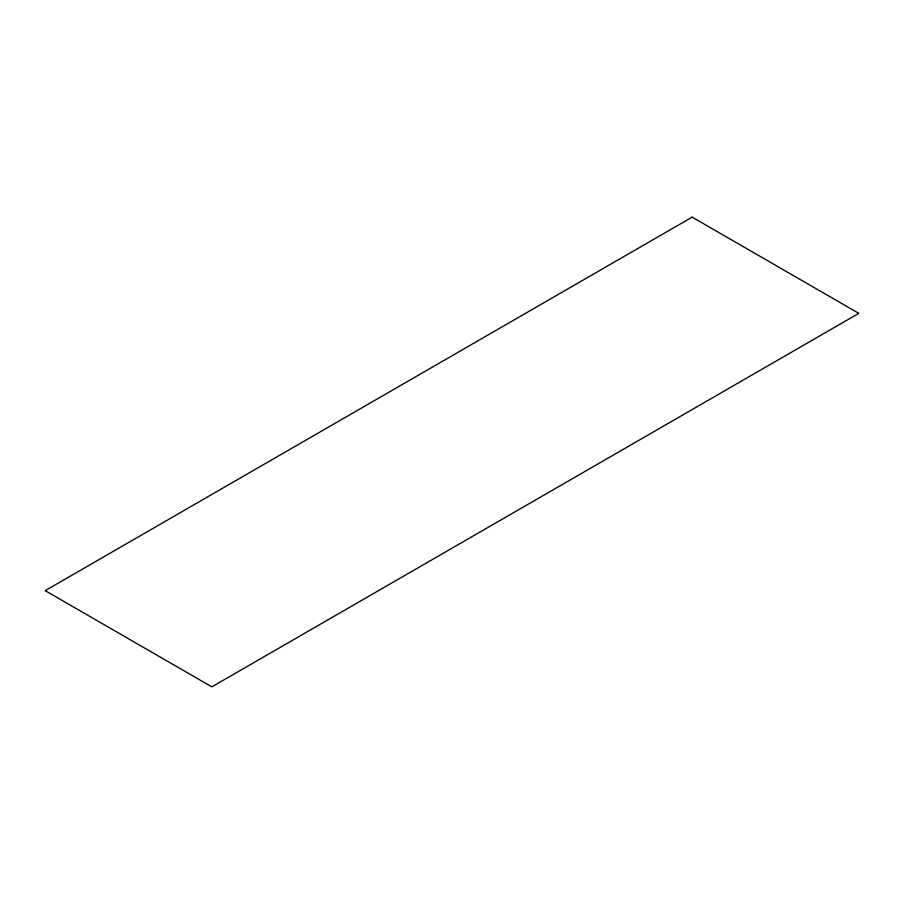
<?xml version="1.0" encoding="UTF-8"?>
<svg xmlns="http://www.w3.org/2000/svg" width="904" height="904" viewBox="0 0 904 904"><rect width="100%" height="100%" fill="white"/><g stroke="black" fill="none" stroke-linecap="round" stroke-linejoin="round"><path stroke-width="1.36" d="M692.159 217.141L45.2 590.651L211.841 686.859L858.8 313.349L692.159 217.141"/></g></svg>
